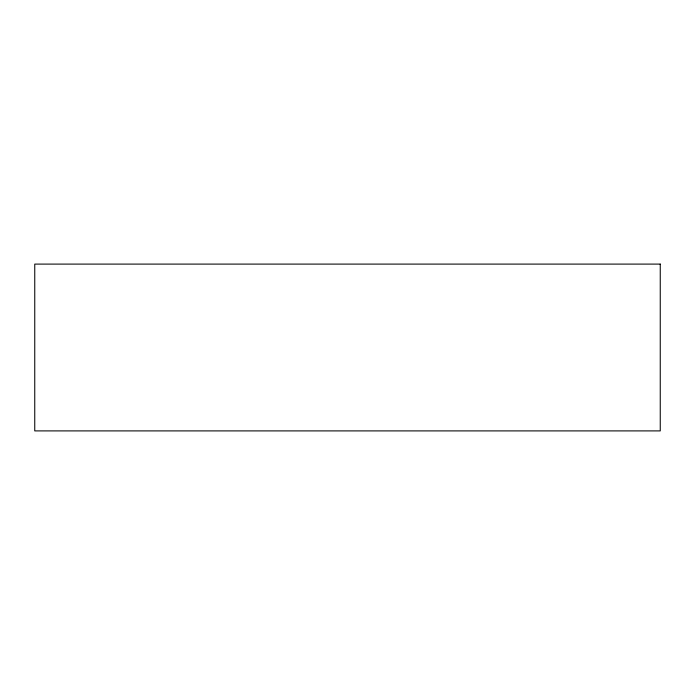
<?xml version="1.0" encoding="UTF-8"?>
<svg xmlns="http://www.w3.org/2000/svg" width="695" height="695" viewBox="0 0 695 695"><rect width="100%" height="100%" fill="white"/><g stroke="black" fill="none" stroke-linecap="round" stroke-linejoin="round"><path stroke-width="1.04" d="M660.25 264.1L34.759 264.1L34.75 430.9L660.25 430.9L660.25 264.1"/></g></svg>
